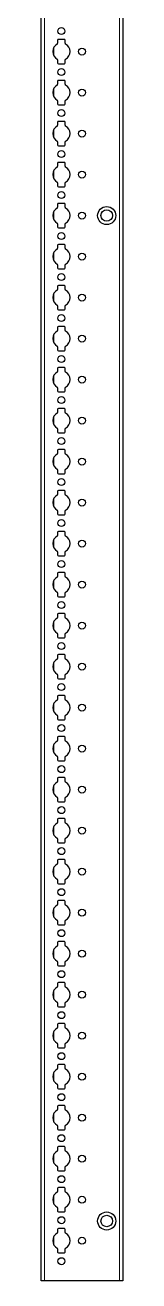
# Model space of a CAD drawing. Header units: millimetres. Extents: x -199 to 3657, y -1847 to 1507.
# Drawn here: x 3607 to 3657, y -852 to -86 of the extents above; entities that cross this region are included whole.
import ezdxf

# ---------------------------------------------------------------- set-up
doc = ezdxf.new("R2010")
doc.units = ezdxf.units.MM

msp = doc.modelspace()

# ---------------------------------------------------------------- linework, layer by layer
at = {"color": 7, "linetype": 'Continuous', "lineweight": 25}
for p, q in [((3607.43, -851.79), (3607.43, 447.21)), ((3657.13, 447.21), (3657.13, -851.79)), ((3617.48, -95.39), (3617.48, -97.27)), ((3621.58, -94.89), (3617.98, -94.89)), ((3622.08, -97.27), (3622.08, -95.39)), ((3617.48, -107.32), (3617.48, -109.19)), ((3617.98, -109.69), (3621.58, -109.69)), ((3622.08, -109.19), (3622.08, -107.32)), ((3617.48, -120.39), (3617.48, -122.27)), ((3621.58, -119.89), (3617.98, -119.89)), ((3622.08, -122.27), (3622.08, -120.39)), ((3617.48, -132.32), (3617.48, -134.19)), ((3617.98, -134.69), (3621.58, -134.69)), ((3622.08, -134.19), (3622.08, -132.32)), ((3617.48, -145.39), (3617.48, -147.27)), ((3621.58, -144.89), (3617.98, -144.89)), ((3622.08, -147.27), (3622.08, -145.39)), ((3617.48, -157.32), (3617.48, -159.19)), ((3617.98, -159.69), (3621.58, -159.69)), ((3622.08, -159.19), (3622.08, -157.32)), ((3617.48, -170.39), (3617.48, -172.27)), ((3621.58, -169.89), (3617.98, -169.89)), ((3622.08, -172.27), (3622.08, -170.39)), ((3617.48, -182.32), (3617.48, -184.19)), ((3622.08, -184.19), (3622.08, -182.32)), ((3617.98, -184.69), (3621.58, -184.69)), ((3617.48, -195.39), (3617.48, -197.27)), ((3621.58, -194.89), (3617.98, -194.89)), ((3622.08, -197.27), (3622.08, -195.39)), ((3617.48, -207.32), (3617.48, -209.19)), ((3617.98, -209.69), (3621.58, -209.69)), ((3622.08, -209.19), (3622.08, -207.32)), ((3617.48, -220.39), (3617.48, -222.27)), ((3621.58, -219.89), (3617.98, -219.89)), ((3622.08, -222.27), (3622.08, -220.39)), ((3617.48, -232.32), (3617.48, -234.19)), ((3617.98, -234.69), (3621.58, -234.69)), ((3622.08, -234.19), (3622.08, -232.32)), ((3621.58, -244.89), (3617.98, -244.89)), ((3617.48, -245.39), (3617.48, -247.27)), ((3622.08, -247.27), (3622.08, -245.39)), ((3617.48, -257.32), (3617.48, -259.19)), ((3617.98, -259.69), (3621.58, -259.69)), ((3622.08, -259.19), (3622.08, -257.32)), ((3617.48, -270.39), (3617.48, -272.27)), ((3621.58, -269.89), (3617.98, -269.89)), ((3622.08, -272.27), (3622.08, -270.39)), ((3617.48, -282.32), (3617.48, -284.19)), ((3622.08, -284.19), (3622.08, -282.32)), ((3617.98, -284.69), (3621.58, -284.69)), ((3617.48, -295.39), (3617.48, -297.27)), ((3621.58, -294.89), (3617.98, -294.89)), ((3622.08, -297.27), (3622.08, -295.39)), ((3617.48, -307.32), (3617.48, -309.19)), ((3617.98, -309.69), (3621.58, -309.69)), ((3622.08, -309.19), (3622.08, -307.32)), ((3617.48, -320.39), (3617.48, -322.27)), ((3621.58, -319.89), (3617.98, -319.89)), ((3622.08, -322.27), (3622.08, -320.39)), ((3617.48, -332.32), (3617.48, -334.19)), ((3617.98, -334.69), (3621.58, -334.69)), ((3622.08, -334.19), (3622.08, -332.32)), ((3617.48, -345.39), (3617.48, -347.27)), ((3621.58, -344.89), (3617.98, -344.89)), ((3622.08, -347.27), (3622.08, -345.39)), ((3617.48, -357.32), (3617.48, -359.19)), ((3617.98, -359.69), (3621.58, -359.69)), ((3622.08, -359.19), (3622.08, -357.32)), ((3617.48, -370.39), (3617.48, -372.27)), ((3621.58, -369.89), (3617.98, -369.89)), ((3622.08, -372.27), (3622.08, -370.39)), ((3617.48, -382.32), (3617.48, -384.19)), ((3622.08, -384.19), (3622.08, -382.32)), ((3617.98, -384.69), (3621.58, -384.69)), ((3617.48, -395.39), (3617.48, -397.27)), ((3621.58, -394.89), (3617.98, -394.89)), ((3622.08, -397.27), (3622.08, -395.39)), ((3617.48, -407.32), (3617.48, -409.19)), ((3617.98, -409.69), (3621.58, -409.69)), ((3622.08, -409.19), (3622.08, -407.32)), ((3617.48, -420.39), (3617.48, -422.27)), ((3621.58, -419.89), (3617.98, -419.89)), ((3622.08, -422.27), (3622.08, -420.39)), ((3617.48, -432.32), (3617.48, -434.19)), ((3617.98, -434.69), (3621.58, -434.69)), ((3622.08, -434.19), (3622.08, -432.32)), ((3617.48, -445.39), (3617.48, -447.27)), ((3621.58, -444.89), (3617.98, -444.89)), ((3622.08, -447.27), (3622.08, -445.39)), ((3617.48, -457.32), (3617.48, -459.19)), ((3622.08, -459.19), (3622.08, -457.32)), ((3617.98, -459.69), (3621.58, -459.69)), ((3617.48, -470.39), (3617.48, -472.27)), ((3621.58, -469.89), (3617.98, -469.89)), ((3622.08, -472.27), (3622.08, -470.39)), ((3617.48, -482.32), (3617.48, -484.19)), ((3622.08, -484.19), (3622.08, -482.32)), ((3617.98, -484.69), (3621.58, -484.69)), ((3617.48, -495.39), (3617.48, -497.27)), ((3621.58, -494.89), (3617.98, -494.89)), ((3622.08, -497.27), (3622.08, -495.39)), ((3617.48, -507.32), (3617.48, -509.19)), ((3617.98, -509.69), (3621.58, -509.69)), ((3622.08, -509.19), (3622.08, -507.32)), ((3617.48, -520.39), (3617.48, -522.27)), ((3621.58, -519.89), (3617.98, -519.89)), ((3622.08, -522.27), (3622.08, -520.39)), ((3617.48, -532.32), (3617.48, -534.19)), ((3617.98, -534.69), (3621.58, -534.69)), ((3622.08, -534.19), (3622.08, -532.32)), ((3617.48, -545.39), (3617.48, -547.27)), ((3621.58, -544.89), (3617.98, -544.89)), ((3622.08, -547.27), (3622.08, -545.39)), ((3617.48, -557.32), (3617.48, -559.19)), ((3622.08, -559.19), (3622.08, -557.32)), ((3617.98, -559.69), (3621.58, -559.69)), ((3617.48, -570.39), (3617.48, -572.27)), ((3621.58, -569.89), (3617.98, -569.89)), ((3622.08, -572.27), (3622.08, -570.39)), ((3617.48, -582.32), (3617.48, -584.19)), ((3617.98, -584.69), (3621.58, -584.69)), ((3622.08, -584.19), (3622.08, -582.32)), ((3617.48, -595.39), (3617.48, -597.27)), ((3621.58, -594.89), (3617.98, -594.89)), ((3622.08, -597.27), (3622.08, -595.39)), ((3617.48, -607.32), (3617.48, -609.19)), ((3617.98, -609.69), (3621.58, -609.69)), ((3622.08, -609.19), (3622.08, -607.32)), ((3621.58, -619.89), (3617.98, -619.89)), ((3617.48, -620.39), (3617.48, -622.27)), ((3622.08, -622.27), (3622.08, -620.39)), ((3617.48, -632.32), (3617.48, -634.19)), ((3617.98, -634.69), (3621.58, -634.69)), ((3622.08, -634.19), (3622.08, -632.32)), ((3617.48, -645.39), (3617.48, -647.27)), ((3621.58, -644.89), (3617.98, -644.89)), ((3622.08, -647.27), (3622.08, -645.39)), ((3617.48, -657.32), (3617.48, -659.19)), ((3622.08, -659.19), (3622.08, -657.32)), ((3617.98, -659.69), (3621.58, -659.69)), ((3617.48, -670.39), (3617.48, -672.27)), ((3621.58, -669.89), (3617.98, -669.89)), ((3622.08, -672.27), (3622.08, -670.39)), ((3617.48, -682.32), (3617.48, -684.19)), ((3617.98, -684.69), (3621.58, -684.69)), ((3622.08, -684.19), (3622.08, -682.32)), ((3617.48, -695.39), (3617.48, -697.27)), ((3621.58, -694.89), (3617.98, -694.89)), ((3622.08, -697.27), (3622.08, -695.39)), ((3617.48, -707.32), (3617.48, -709.19)), ((3617.98, -709.69), (3621.58, -709.69)), ((3622.08, -709.19), (3622.08, -707.32)), ((3617.48, -720.39), (3617.48, -722.27)), ((3621.58, -719.89), (3617.98, -719.89)), ((3622.08, -722.27), (3622.08, -720.39)), ((3617.48, -732.32), (3617.48, -734.19)), ((3617.98, -734.69), (3621.58, -734.69)), ((3622.08, -734.19), (3622.08, -732.32)), ((3617.48, -745.39), (3617.48, -747.27)), ((3621.58, -744.89), (3617.98, -744.89)), ((3622.08, -747.27), (3622.08, -745.39)), ((3617.48, -757.32), (3617.48, -759.19)), ((3622.08, -759.19), (3622.08, -757.32)), ((3617.98, -759.69), (3621.58, -759.69)), ((3617.48, -770.39), (3617.48, -772.27)), ((3621.58, -769.89), (3617.98, -769.89)), ((3622.08, -772.27), (3622.08, -770.39)), ((3617.48, -782.32), (3617.48, -784.19)), ((3617.98, -784.69), (3621.58, -784.69)), ((3622.08, -784.19), (3622.08, -782.32)), ((3617.48, -795.39), (3617.48, -797.27)), ((3621.58, -794.89), (3617.98, -794.89)), ((3622.08, -797.27), (3622.08, -795.39)), ((3617.48, -807.32), (3617.48, -809.19)), ((3617.98, -809.69), (3621.58, -809.69)), ((3622.08, -809.19), (3622.08, -807.32)), ((3617.48, -820.39), (3617.48, -822.27)), ((3621.58, -819.89), (3617.98, -819.89)), ((3622.08, -822.27), (3622.08, -820.39)), ((3617.48, -832.32), (3617.48, -834.19)), ((3622.08, -834.19), (3622.08, -832.32)), ((3617.98, -834.69), (3621.58, -834.69)), ((3609.43, -851.79), (3607.43, -851.79)), ((3655.13, -851.79), (3609.43, -851.79)), ((3657.13, -851.79), (3655.13, -851.79))]:
    msp.add_line(p, q, dxfattribs=at)
at = {"color": 8, "linetype": 'Continuous', "lineweight": 18}
for p, q in [((3609.43, 447.21), (3609.43, -851.79)), ((3655.13, -851.79), (3655.13, 447.21)), ((3615.28, -99.59), (3615.28, -105)), ((3615.28, -124.59), (3615.28, -130)), ((3615.28, -149.59), (3615.28, -155)), ((3615.28, -174.59), (3615.28, -180)), ((3615.28, -199.59), (3615.28, -205)), ((3615.28, -224.59), (3615.28, -230)), ((3615.28, -249.59), (3615.28, -255)), ((3615.28, -274.59), (3615.28, -280)), ((3615.28, -299.59), (3615.28, -305)), ((3615.28, -324.59), (3615.28, -330)), ((3615.28, -349.59), (3615.28, -355)), ((3615.28, -374.59), (3615.28, -380)), ((3615.28, -399.59), (3615.28, -405)), ((3615.28, -424.59), (3615.28, -430)), ((3615.28, -449.59), (3615.28, -455)), ((3615.28, -474.59), (3615.28, -480)), ((3615.28, -499.59), (3615.28, -505)), ((3615.28, -524.59), (3615.28, -530)), ((3615.28, -549.59), (3615.28, -555)), ((3615.28, -574.59), (3615.28, -580)), ((3615.28, -599.59), (3615.28, -605)), ((3615.28, -624.59), (3615.28, -630)), ((3615.28, -649.59), (3615.28, -655)), ((3615.28, -674.59), (3615.28, -680)), ((3615.28, -699.59), (3615.28, -705)), ((3615.28, -724.59), (3615.28, -730)), ((3615.28, -749.59), (3615.28, -755)), ((3615.28, -774.59), (3615.28, -780)), ((3615.28, -799.59), (3615.28, -805)), ((3615.28, -824.59), (3615.28, -830))]:
    msp.add_line(p, q, dxfattribs=at)
at = {"color": 7, "linetype": 'Continuous', "lineweight": 25}
for centre, radius in [((3619.78, -89.79), 2.12), ((3632.28, -102.29), 2.12), ((3619.78, -114.79), 2.12), ((3632.28, -127.29), 2.12), ((3619.78, -139.79), 2.12), ((3632.28, -152.29), 2.12), ((3619.78, -164.79), 2.12), ((3632.28, -177.29), 2.12), ((3619.78, -189.79), 2.12), ((3647.28, -202.29), 5.5), ((3647.28, -202.29), 3.5), ((3632.28, -202.29), 2.12), ((3619.78, -214.79), 2.12), ((3632.28, -227.29), 2.12), ((3619.78, -239.79), 2.12), ((3632.28, -252.29), 2.12), ((3619.78, -264.79), 2.12), ((3632.28, -277.29), 2.12), ((3619.78, -289.79), 2.12), ((3632.28, -302.29), 2.12), ((3619.78, -314.79), 2.12), ((3632.28, -327.29), 2.12), ((3619.78, -339.79), 2.12), ((3632.28, -352.29), 2.12), ((3619.78, -364.79), 2.12), ((3632.28, -377.29), 2.12), ((3619.78, -389.79), 2.12), ((3632.28, -402.29), 2.12), ((3619.78, -414.79), 2.12), ((3632.28, -427.29), 2.12), ((3619.78, -439.79), 2.12), ((3632.28, -452.29), 2.12), ((3619.78, -464.79), 2.12), ((3632.28, -477.29), 2.12), ((3619.78, -489.79), 2.12), ((3632.28, -502.29), 2.12), ((3619.78, -514.79), 2.12), ((3632.28, -527.29), 2.12), ((3619.78, -539.79), 2.12), ((3632.28, -552.29), 2.12), ((3619.78, -564.79), 2.12), ((3632.28, -577.29), 2.12), ((3619.78, -589.79), 2.12), ((3632.28, -602.29), 2.12), ((3619.78, -614.79), 2.12), ((3632.28, -627.29), 2.12), ((3619.78, -639.79), 2.12), ((3632.28, -652.29), 2.12), ((3619.78, -664.79), 2.12), ((3632.28, -677.29), 2.12), ((3619.78, -689.79), 2.12), ((3632.28, -702.29), 2.12), ((3619.78, -714.79), 2.12), ((3632.28, -727.29), 2.12), ((3619.78, -739.79), 2.12), ((3632.28, -752.29), 2.12), ((3619.78, -764.79), 2.12), ((3632.28, -777.29), 2.12), ((3619.78, -789.79), 2.12), ((3632.28, -802.29), 2.12), ((3647.28, -815.29), 5.5), ((3619.78, -814.79), 2.12), ((3647.28, -815.29), 3.5), ((3632.28, -827.29), 2.12), ((3619.78, -839.79), 2.12)]:
    msp.add_circle(centre, radius, dxfattribs=at)
for centre, radius, start, end in [((3619.78, -102.29), 5.25, 119.14074, 240.85926), ((3616.98, -97.27), 0.5, 299.14074, 0), ((3617.98, -95.39), 0.5, 90, 180), ((3621.58, -95.39), 0.5, 0, 90), ((3622.58, -97.27), 0.5, 180, 240.85926), ((3619.78, -102.29), 5.25, 299.14074, 60.85926), ((3616.98, -107.32), 0.5, 0, 60.85926), ((3622.58, -107.32), 0.5, 119.14074, 180), ((3617.98, -109.19), 0.5, 180, 270), ((3621.58, -109.19), 0.5, 270, 0), ((3616.98, -122.27), 0.5, 299.14074, 0), ((3617.98, -120.39), 0.5, 90, 180), ((3621.58, -120.39), 0.5, 0, 90), ((3622.58, -122.27), 0.5, 180, 240.85926), ((3619.78, -127.29), 5.25, 119.14074, 240.85926), ((3619.78, -127.29), 5.25, 299.14074, 60.85926), ((3616.98, -132.32), 0.5, 0, 60.85926), ((3617.98, -134.19), 0.5, 180, 270), ((3621.58, -134.19), 0.5, 270, 0), ((3622.58, -132.32), 0.5, 119.14074, 180), ((3617.98, -145.39), 0.5, 90, 180), ((3621.58, -145.39), 0.5, 0, 90), ((3619.78, -152.29), 5.25, 119.14074, 240.85926), ((3616.98, -147.27), 0.5, 299.14074, 0), ((3622.58, -147.27), 0.5, 180, 240.85926), ((3619.78, -152.29), 5.25, 299.14074, 60.85926), ((3616.98, -157.32), 0.5, 0, 60.85926), ((3617.98, -159.19), 0.5, 180, 270), ((3621.58, -159.19), 0.5, 270, 0), ((3622.58, -157.32), 0.5, 119.14074, 180), ((3619.78, -177.29), 5.25, 119.14074, 240.85926), ((3616.98, -172.27), 0.5, 299.14074, 0), ((3617.98, -170.39), 0.5, 90, 180), ((3621.58, -170.39), 0.5, 0, 90), ((3622.58, -172.27), 0.5, 180, 240.85926), ((3619.78, -177.29), 5.25, 299.14074, 60.85926), ((3616.98, -182.32), 0.5, 0, 60.85926), ((3622.58, -182.32), 0.5, 119.14074, 180), ((3617.98, -184.19), 0.5, 180, 270), ((3621.58, -184.19), 0.5, 270, 0), ((3619.78, -202.29), 5.25, 119.14074, 240.85926), ((3616.98, -197.27), 0.5, 299.14074, 0), ((3617.98, -195.39), 0.5, 90, 180), ((3621.58, -195.39), 0.5, 0, 90), ((3622.58, -197.27), 0.5, 180, 240.85926), ((3619.78, -202.29), 5.25, 299.14074, 60.85926), ((3616.98, -207.32), 0.5, 0, 60.85926), ((3617.98, -209.19), 0.5, 180, 270), ((3621.58, -209.19), 0.5, 270, 0), ((3622.58, -207.32), 0.5, 119.14074, 180), ((3617.98, -220.39), 0.5, 90, 180), ((3621.58, -220.39), 0.5, 0, 90), ((3619.78, -227.29), 5.25, 119.14074, 240.85926), ((3616.98, -222.27), 0.5, 299.14074, 0), ((3622.58, -222.27), 0.5, 180, 240.85926), ((3619.78, -227.29), 5.25, 299.14074, 60.85926), ((3616.98, -232.32), 0.5, 0, 60.85926), ((3617.98, -234.19), 0.5, 180, 270), ((3621.58, -234.19), 0.5, 270, 0), ((3622.58, -232.32), 0.5, 119.14074, 180), ((3617.98, -245.39), 0.5, 90, 180), ((3621.58, -245.39), 0.5, 0, 90), ((3619.78, -252.29), 5.25, 119.14074, 240.85926), ((3616.98, -247.27), 0.5, 299.14074, 0), ((3622.58, -247.27), 0.5, 180, 240.85926), ((3619.78, -252.29), 5.25, 299.14074, 60.85926), ((3616.98, -257.32), 0.5, 0, 60.85926), ((3617.98, -259.19), 0.5, 180, 270), ((3621.58, -259.19), 0.5, 270, 0), ((3622.58, -257.32), 0.5, 119.14074, 180), ((3619.78, -277.29), 5.25, 119.14074, 240.85926), ((3616.98, -272.27), 0.5, 299.14074, 0), ((3617.98, -270.39), 0.5, 90, 180), ((3621.58, -270.39), 0.5, 0, 90), ((3622.58, -272.27), 0.5, 180, 240.85926), ((3619.78, -277.29), 5.25, 299.14074, 60.85926), ((3616.98, -282.32), 0.5, 0, 60.85926), ((3622.58, -282.32), 0.5, 119.14074, 180), ((3617.98, -284.19), 0.5, 180, 270), ((3621.58, -284.19), 0.5, 270, 0), ((3619.78, -302.29), 5.25, 119.14074, 240.85926), ((3616.98, -297.27), 0.5, 299.14074, 0), ((3617.98, -295.39), 0.5, 90, 180), ((3621.58, -295.39), 0.5, 0, 90), ((3622.58, -297.27), 0.5, 180, 240.85926), ((3619.78, -302.29), 5.25, 299.14074, 60.85926), ((3616.98, -307.32), 0.5, 0, 60.85926), ((3617.98, -309.19), 0.5, 180, 270), ((3621.58, -309.19), 0.5, 270, 0), ((3622.58, -307.32), 0.5, 119.14074, 180), ((3617.98, -320.39), 0.5, 90, 180), ((3621.58, -320.39), 0.5, 0, 90), ((3619.78, -327.29), 5.25, 119.14074, 240.85926), ((3616.98, -322.27), 0.5, 299.14074, 0), ((3622.58, -322.27), 0.5, 180, 240.85926), ((3619.78, -327.29), 5.25, 299.14074, 60.85926), ((3616.98, -332.32), 0.5, 0, 60.85926), ((3617.98, -334.19), 0.5, 180, 270), ((3621.58, -334.19), 0.5, 270, 0), ((3622.58, -332.32), 0.5, 119.14074, 180), ((3619.78, -352.29), 5.25, 119.14074, 240.85926), ((3616.98, -347.27), 0.5, 299.14074, 0), ((3617.98, -345.39), 0.5, 90, 180), ((3621.58, -345.39), 0.5, 0, 90), ((3622.58, -347.27), 0.5, 180, 240.85926), ((3619.78, -352.29), 5.25, 299.14074, 60.85926), ((3616.98, -357.32), 0.5, 0, 60.85926), ((3617.98, -359.19), 0.5, 180, 270), ((3621.58, -359.19), 0.5, 270, 0), ((3622.58, -357.32), 0.5, 119.14074, 180), ((3619.78, -377.29), 5.25, 119.14074, 240.85926), ((3616.98, -372.27), 0.5, 299.14074, 0), ((3617.98, -370.39), 0.5, 90, 180), ((3621.58, -370.39), 0.5, 0, 90), ((3622.58, -372.27), 0.5, 180, 240.85926), ((3619.78, -377.29), 5.25, 299.14074, 60.85926), ((3616.98, -382.32), 0.5, 0, 60.85926), ((3622.58, -382.32), 0.5, 119.14074, 180), ((3617.98, -384.19), 0.5, 180, 270), ((3621.58, -384.19), 0.5, 270, 0), ((3619.78, -402.29), 5.25, 119.14074, 240.85926), ((3616.98, -397.27), 0.5, 299.14074, 0), ((3617.98, -395.39), 0.5, 90, 180), ((3621.58, -395.39), 0.5, 0, 90), ((3622.58, -397.27), 0.5, 180, 240.85926), ((3619.78, -402.29), 5.25, 299.14074, 60.85926), ((3616.98, -407.32), 0.5, 0, 60.85926), ((3617.98, -409.19), 0.5, 180, 270), ((3621.58, -409.19), 0.5, 270, 0), ((3622.58, -407.32), 0.5, 119.14074, 180), ((3617.98, -420.39), 0.5, 90, 180), ((3621.58, -420.39), 0.5, 0, 90), ((3619.78, -427.29), 5.25, 119.14074, 240.85926), ((3616.98, -422.27), 0.5, 299.14074, 0), ((3622.58, -422.27), 0.5, 180, 240.85926), ((3619.78, -427.29), 5.25, 299.14074, 60.85926), ((3616.98, -432.32), 0.5, 0, 60.85926), ((3617.98, -434.19), 0.5, 180, 270), ((3621.58, -434.19), 0.5, 270, 0), ((3622.58, -432.32), 0.5, 119.14074, 180), ((3619.78, -452.29), 5.25, 119.14074, 240.85926), ((3616.98, -447.27), 0.5, 299.14074, 0), ((3617.98, -445.39), 0.5, 90, 180), ((3621.58, -445.39), 0.5, 0, 90), ((3622.58, -447.27), 0.5, 180, 240.85926), ((3619.78, -452.29), 5.25, 299.14074, 60.85926), ((3616.98, -457.32), 0.5, 0, 60.85926), ((3617.98, -459.19), 0.5, 180, 270), ((3621.58, -459.19), 0.5, 270, 0), ((3622.58, -457.32), 0.5, 119.14074, 180), ((3619.78, -477.29), 5.25, 119.14074, 240.85926), ((3616.98, -472.27), 0.5, 299.14074, 0), ((3617.98, -470.39), 0.5, 90, 180), ((3621.58, -470.39), 0.5, 0, 90), ((3622.58, -472.27), 0.5, 180, 240.85926), ((3619.78, -477.29), 5.25, 299.14074, 60.85926), ((3616.98, -482.32), 0.5, 0, 60.85926), ((3622.58, -482.32), 0.5, 119.14074, 180), ((3617.98, -484.19), 0.5, 180, 270), ((3621.58, -484.19), 0.5, 270, 0), ((3616.98, -497.27), 0.5, 299.14074, 0), ((3617.98, -495.39), 0.5, 90, 180), ((3621.58, -495.39), 0.5, 0, 90), ((3622.58, -497.27), 0.5, 180, 240.85926), ((3619.78, -502.29), 5.25, 119.14074, 240.85926), ((3619.78, -502.29), 5.25, 299.14074, 60.85926), ((3616.98, -507.32), 0.5, 0, 60.85926), ((3617.98, -509.19), 0.5, 180, 270), ((3621.58, -509.19), 0.5, 270, 0), ((3622.58, -507.32), 0.5, 119.14074, 180), ((3617.98, -520.39), 0.5, 90, 180), ((3621.58, -520.39), 0.5, 0, 90), ((3619.78, -527.29), 5.25, 119.14074, 240.85926), ((3616.98, -522.27), 0.5, 299.14074, 0), ((3622.58, -522.27), 0.5, 180, 240.85926), ((3619.78, -527.29), 5.25, 299.14074, 60.85926), ((3616.98, -532.32), 0.5, 0, 60.85926), ((3617.98, -534.19), 0.5, 180, 270), ((3621.58, -534.19), 0.5, 270, 0), ((3622.58, -532.32), 0.5, 119.14074, 180), ((3619.78, -552.29), 5.25, 119.14074, 240.85926), ((3616.98, -547.27), 0.5, 299.14074, 0), ((3617.98, -545.39), 0.5, 90, 180), ((3621.58, -545.39), 0.5, 0, 90), ((3622.58, -547.27), 0.5, 180, 240.85926), ((3619.78, -552.29), 5.25, 299.14074, 60.85926), ((3616.98, -557.32), 0.5, 0, 60.85926), ((3622.58, -557.32), 0.5, 119.14074, 180), ((3617.98, -559.19), 0.5, 180, 270), ((3621.58, -559.19), 0.5, 270, 0), ((3619.78, -577.29), 5.25, 119.14074, 240.85926), ((3616.98, -572.27), 0.5, 299.14074, 0), ((3617.98, -570.39), 0.5, 90, 180), ((3621.58, -570.39), 0.5, 0, 90), ((3622.58, -572.27), 0.5, 180, 240.85926), ((3619.78, -577.29), 5.25, 299.14074, 60.85926), ((3616.98, -582.32), 0.5, 0, 60.85926), ((3617.98, -584.19), 0.5, 180, 270), ((3621.58, -584.19), 0.5, 270, 0), ((3622.58, -582.32), 0.5, 119.14074, 180), ((3617.98, -595.39), 0.5, 90, 180), ((3621.58, -595.39), 0.5, 0, 90), ((3619.78, -602.29), 5.25, 119.14074, 240.85926), ((3616.98, -597.27), 0.5, 299.14074, 0), ((3622.58, -597.27), 0.5, 180, 240.85926), ((3619.78, -602.29), 5.25, 299.14074, 60.85926), ((3616.98, -607.32), 0.5, 0, 60.85926), ((3617.98, -609.19), 0.5, 180, 270), ((3621.58, -609.19), 0.5, 270, 0), ((3622.58, -607.32), 0.5, 119.14074, 180), ((3617.98, -620.39), 0.5, 90, 180), ((3621.58, -620.39), 0.5, 0, 90), ((3619.78, -627.29), 5.25, 119.14074, 240.85926), ((3616.98, -622.27), 0.5, 299.14074, 0), ((3622.58, -622.27), 0.5, 180, 240.85926), ((3619.78, -627.29), 5.25, 299.14074, 60.85926), ((3616.98, -632.32), 0.5, 0, 60.85926), ((3617.98, -634.19), 0.5, 180, 270), ((3621.58, -634.19), 0.5, 270, 0), ((3622.58, -632.32), 0.5, 119.14074, 180), ((3619.78, -652.29), 5.25, 119.14074, 240.85926), ((3616.98, -647.27), 0.5, 299.14074, 0), ((3617.98, -645.39), 0.5, 90, 180), ((3621.58, -645.39), 0.5, 0, 90), ((3622.58, -647.27), 0.5, 180, 240.85926), ((3619.78, -652.29), 5.25, 299.14074, 60.85926), ((3616.98, -657.32), 0.5, 0, 60.85926), ((3622.58, -657.32), 0.5, 119.14074, 180), ((3617.98, -659.19), 0.5, 180, 270), ((3621.58, -659.19), 0.5, 270, 0), ((3619.78, -677.29), 5.25, 119.14074, 240.85926), ((3616.98, -672.27), 0.5, 299.14074, 0), ((3617.98, -670.39), 0.5, 90, 180), ((3621.58, -670.39), 0.5, 0, 90), ((3622.58, -672.27), 0.5, 180, 240.85926), ((3619.78, -677.29), 5.25, 299.14074, 60.85926), ((3616.98, -682.32), 0.5, 0, 60.85926), ((3617.98, -684.19), 0.5, 180, 270), ((3621.58, -684.19), 0.5, 270, 0), ((3622.58, -682.32), 0.5, 119.14074, 180), ((3617.98, -695.39), 0.5, 90, 180), ((3621.58, -695.39), 0.5, 0, 90), ((3619.78, -702.29), 5.25, 119.14074, 240.85926), ((3616.98, -697.27), 0.5, 299.14074, 0), ((3622.58, -697.27), 0.5, 180, 240.85926), ((3619.78, -702.29), 5.25, 299.14074, 60.85926), ((3616.98, -707.32), 0.5, 0, 60.85926), ((3617.98, -709.19), 0.5, 180, 270), ((3621.58, -709.19), 0.5, 270, 0), ((3622.58, -707.32), 0.5, 119.14074, 180), ((3619.78, -727.29), 5.25, 119.14074, 240.85926), ((3616.98, -722.27), 0.5, 299.14074, 0), ((3617.98, -720.39), 0.5, 90, 180), ((3621.58, -720.39), 0.5, 0, 90), ((3622.58, -722.27), 0.5, 180, 240.85926), ((3619.78, -727.29), 5.25, 299.14074, 60.85926), ((3616.98, -732.32), 0.5, 0, 60.85926), ((3617.98, -734.19), 0.5, 180, 270), ((3621.58, -734.19), 0.5, 270, 0), ((3622.58, -732.32), 0.5, 119.14074, 180), ((3619.78, -752.29), 5.25, 119.14074, 240.85926), ((3616.98, -747.27), 0.5, 299.14074, 0), ((3617.98, -745.39), 0.5, 90, 180), ((3621.58, -745.39), 0.5, 0, 90), ((3622.58, -747.27), 0.5, 180, 240.85926), ((3619.78, -752.29), 5.25, 299.14074, 60.85926), ((3616.98, -757.32), 0.5, 0, 60.85926), ((3622.58, -757.32), 0.5, 119.14074, 180), ((3617.98, -759.19), 0.5, 180, 270), ((3621.58, -759.19), 0.5, 270, 0), ((3619.78, -777.29), 5.25, 119.14074, 240.85926), ((3616.98, -772.27), 0.5, 299.14074, 0), ((3617.98, -770.39), 0.5, 90, 180), ((3621.58, -770.39), 0.5, 0, 90), ((3622.58, -772.27), 0.5, 180, 240.85926), ((3619.78, -777.29), 5.25, 299.14074, 60.85926), ((3616.98, -782.32), 0.5, 0, 60.85926), ((3617.98, -784.19), 0.5, 180, 270), ((3621.58, -784.19), 0.5, 270, 0), ((3622.58, -782.32), 0.5, 119.14074, 180), ((3617.98, -795.39), 0.5, 90, 180), ((3621.58, -795.39), 0.5, 0, 90), ((3619.78, -802.29), 5.25, 119.14074, 240.85926), ((3616.98, -797.27), 0.5, 299.14074, 0), ((3622.58, -797.27), 0.5, 180, 240.85926), ((3619.78, -802.29), 5.25, 299.14074, 60.85926), ((3616.98, -807.32), 0.5, 0, 60.85926), ((3617.98, -809.19), 0.5, 180, 270), ((3621.58, -809.19), 0.5, 270, 0), ((3622.58, -807.32), 0.5, 119.14074, 180), ((3619.78, -827.29), 5.25, 119.14074, 240.85926), ((3616.98, -822.27), 0.5, 299.14074, 0), ((3617.98, -820.39), 0.5, 90, 180), ((3621.58, -820.39), 0.5, 0, 90), ((3622.58, -822.27), 0.5, 180, 240.85926), ((3619.78, -827.29), 5.25, 299.14074, 60.85926), ((3616.98, -832.32), 0.5, 0, 60.85926), ((3617.98, -834.19), 0.5, 180, 270), ((3621.58, -834.19), 0.5, 270, 0), ((3622.58, -832.32), 0.5, 119.14074, 180)]:
    msp.add_arc(centre, radius, start, end, dxfattribs=at)

doc.saveas('drawing.dxf')
